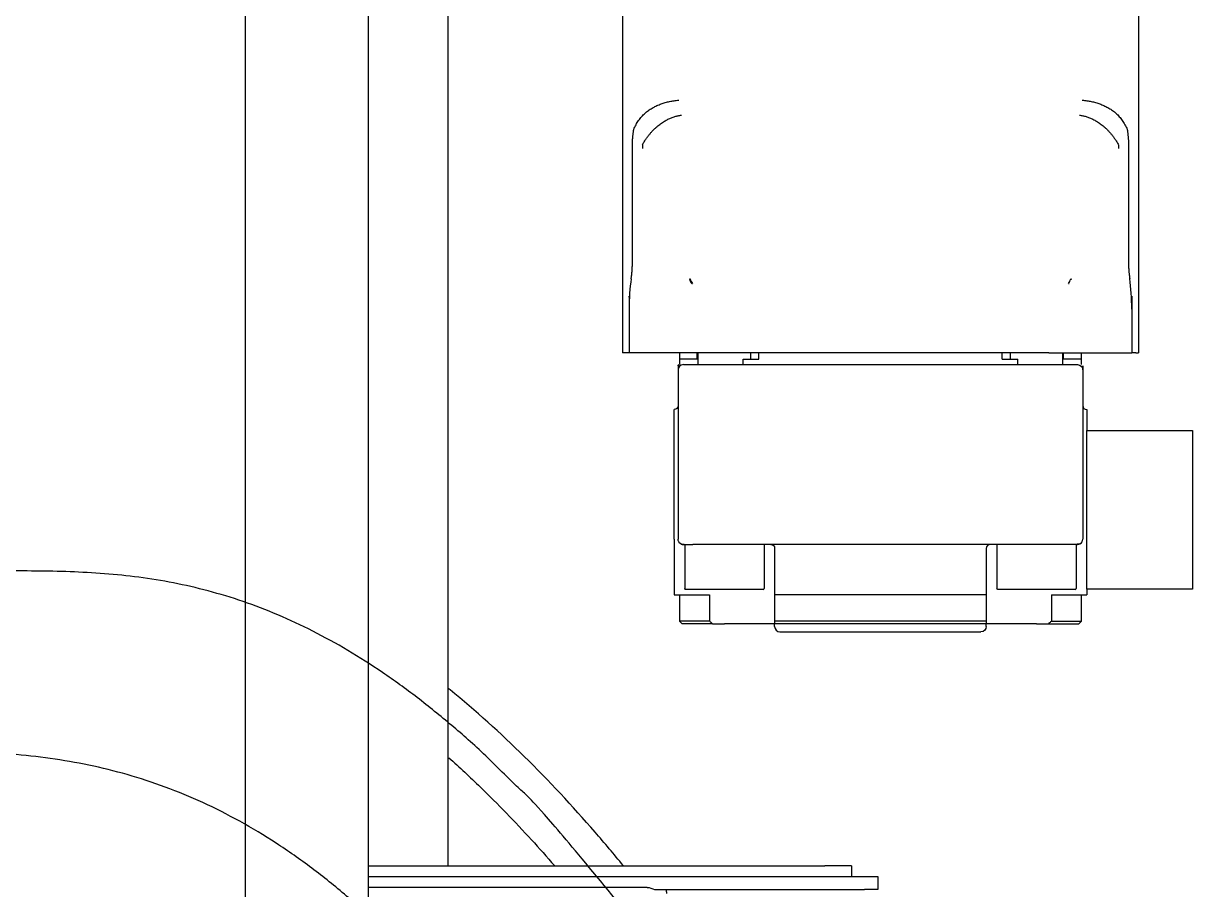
# Model space of a CAD drawing. Header units: millimetres. Extents: x 10462777 to 22643323, y 453826 to 1389191.
# Drawn here: x 11300604.9 to 11301046.9, y 579888.9 to 580216.4 of the extents above; entities that cross this region are included whole.
import ezdxf

# ---------------------------------------------------------------- set-up
doc = ezdxf.new("R2010")
doc.units = ezdxf.units.MM
doc.header["$LTSCALE"] = 200
doc.header["$MEASUREMENT"] = 0
doc.layers.add('2', color=2, linetype='CONTINUOUS')

msp = doc.modelspace()

# ---------------------------------------------------------------- linework, layer by layer
at = {"layer": '2', "color": 60, "linetype": 'Continuous'}
for p, q in [((11300688.88054, 579525.6816, 0), (11300688.88054, 580650.90118, 0)), ((11300735.3851, 579893.89042, 0), (11300922.88386, 579893.89042, 0)), ((11300922.88386, 579893.89042, 0), (11300927.88393, 579893.89042, 0)), ((11300927.88393, 579893.89042, 0), (11300927.88393, 579888.89035, 0)), ((11300840.69926, 579889.69476, 0), (11300735.38326, 579889.69476, 0)), ((11300843.41868, 579888.89035, 0), (11300922.88386, 579888.89035, 0)), ((11300927.88393, 579888.89035, 0), (11300922.88386, 579888.89035, 0))]:
    msp.add_line(p, q, dxfattribs=at)
at = {"layer": '2', "color": 252, "linetype": 'Continuous'}
for p, q in [((11300735.3812, 579759.73852, 0), (11300735.3812, 580449.74051, 0)), ((11300765.38162, 580449.73894, 0), (11300765.38162, 579897.89048, 0)), ((11300831.38256, 580223.66304, 0), (11300831.38256, 580206.56179, 0)), ((11301026.38533, 580223.66304, 0), (11301026.38533, 580206.56179, 0)), ((11300831.38256, 580206.56179, 0), (11300831.38256, 580132.19343, 0)), ((11301026.38533, 580206.56179, 0), (11301026.38533, 580132.19343, 0)), ((11300835.13205, 580126.64476, 0), (11300835.13205, 580171.07086, 0)), ((11300838.88446, 580170.4634, 0), (11300838.88447, 580169.04917, 0)), ((11301018.88343, 580170.46341, 0), (11301018.88343, 580169.04917, 0)), ((11301022.63584, 580171.07086, 0), (11301022.63584, 580126.64476, 0)), ((11300831.38256, 580132.19343, 0), (11300831.38256, 580115.09218, 0)), ((11301026.38533, 580132.19343, 0), (11301026.38533, 580115.09218, 0)), ((11300831.38256, 580115.09218, 0), (11300831.38256, 580091.87651, 0)), ((11300833.8826, 580112.88482, 0), (11300833.8826, 580108.33277, 0)), ((11301023.8853, 580112.88482, 0), (11301023.8853, 580108.33277, 0)), ((11301026.38533, 580115.09218, 0), (11301026.38533, 580091.87651, 0)), ((11300833.8826, 580108.33277, 0), (11300833.8826, 580091.87651, 0)), ((11301023.8853, 580108.33277, 0), (11301023.8853, 580091.87651, 0)), ((11300832.38258, 580091.87651, 0), (11300831.38256, 580091.87651, 0)), ((11300833.8826, 580091.87651, 0), (11300832.38258, 580091.87651, 0)), ((11300865.26391, 580091.87651, 0), (11300833.8826, 580091.87651, 0)), ((11300852.88287, 580091.87651, 0), (11300852.88287, 580089.37647, 0)), ((11300852.88287, 580089.37647, 0), (11300852.88287, 580087.37644, 0)), ((11300859.63806, 580089.37647, 0), (11300852.88287, 580089.37647, 0)), ((11300859.63806, 580089.37647, 0), (11300859.63806, 580091.87651, 0)), ((11300859.88297, 580089.37647, 0), (11300859.63806, 580089.37647, 0)), ((11300859.88297, 580091.87651, 0), (11300859.88297, 580087.37632, 0)), ((11300873.15982, 580091.87651, 0), (11300865.26391, 580091.87651, 0)), ((11300984.60807, 580091.87651, 0), (11300873.15982, 580091.87651, 0)), ((11300876.92154, 580087.37644, 0), (11300876.92154, 580089.37647, 0)), ((11300876.92154, 580089.37647, 0), (11300882.88329, 580089.37647, 0)), ((11300879.88325, 580089.37556, 0), (11300879.88325, 580091.87651, 0)), ((11300882.88329, 580089.37647, 0), (11300882.88329, 580091.87651, 0)), ((11300974.8846, 580089.37647, 0), (11300974.8846, 580091.87651, 0)), ((11300974.8846, 580089.37647, 0), (11300980.84636, 580089.37647, 0)), ((11300977.88464, 580091.87651, 0), (11300977.88464, 580089.37556, 0)), ((11300980.84636, 580087.37644, 0), (11300980.84636, 580089.37647, 0)), ((11300992.50399, 580091.87651, 0), (11300984.60807, 580091.87651, 0)), ((11300992.50399, 580091.87651, 0), (11301023.8853, 580091.87651, 0)), ((11300997.88493, 580087.37632, 0), (11300997.88493, 580091.87651, 0)), ((11300998.12983, 580089.37647, 0), (11300997.88493, 580089.37647, 0)), ((11300998.12983, 580089.37647, 0), (11300998.12983, 580091.87651, 0)), ((11301004.88503, 580089.37647, 0), (11300998.12983, 580089.37647, 0)), ((11301004.88503, 580089.37647, 0), (11301004.88503, 580091.87651, 0)), ((11301004.88503, 580087.37644, 0), (11301004.88503, 580089.37647, 0)), ((11301025.38532, 580091.87651, 0), (11301023.8853, 580091.87651, 0)), ((11301025.38532, 580091.87651, 0), (11301026.38533, 580091.87651, 0)), ((11300852.38286, 580085.37641, 0), (11300852.38286, 580021.37551, 0)), ((11300854.38289, 580087.37644, 0), (11300864.53545, 580087.37644, 0)), ((11300864.53545, 580087.37644, 0), (11300993.23244, 580087.37644, 0)), ((11300993.23244, 580087.37644, 0), (11301003.385, 580087.37644, 0)), ((11301005.38503, 580085.37641, 0), (11301005.38503, 580021.37551, 0)), ((11300850.88284, 580065.37613, 0), (11300850.88284, 580070.3762, 0)), ((11301006.88505, 580070.3762, 0), (11301006.88505, 580065.37613, 0)), ((11300850.88284, 580021.37551, 0), (11300850.88284, 580065.37613, 0)), ((11301006.88505, 580065.37613, 0), (11301006.88505, 580062.42603, 0)), ((11301006.88505, 580062.42609, 0), (11301046.88562, 580062.42609, 0)), ((11301006.88505, 580002.42524, 0), (11301006.88505, 580062.42609, 0)), ((11301046.88562, 580062.42609, 0), (11301046.88562, 580002.42524, 0)), ((11300850.88284, 580021.37551, 0), (11300850.88284, 580000.37521, 0)), ((11300854.38291, 580019.37548, 0), (11300854.88305, 580019.37548, 0)), ((11300854.8829, 580019.44268, 0), (11300854.8829, 580002.73324, 0)), ((11300864.53545, 580019.37548, 0), (11300857.97035, 580019.37548, 0)), ((11300993.23244, 580019.37548, 0), (11300864.53545, 580019.37548, 0)), ((11300884.88332, 580019.37547, 0), (11300884.88332, 580002.73324, 0)), ((11300972.88457, 580019.37547, 0), (11300972.88457, 580002.73324, 0)), ((11300999.79754, 580019.37548, 0), (11300993.23244, 580019.37548, 0)), ((11301002.88487, 580019.37548, 0), (11301003.385, 580019.37548, 0)), ((11301002.885, 580019.44268, 0), (11301002.885, 580002.73324, 0)), ((11300888.88338, 580017.87546, 0), (11300888.88338, 580000.37521, 0)), ((11300968.88451, 580017.87546, 0), (11300968.88451, 580000.37521, 0)), ((11300850.88284, 580000.37521, 0), (11300864.26105, 580000.37521, 0)), ((11300852.88287, 580000.37521, 0), (11300852.88287, 579990.37506, 0)), ((11300884.52532, 580002.37524, 0), (11300855.2409, 580002.37524, 0)), ((11300864.26105, 580000.37521, 0), (11300864.26105, 579990.37506, 0)), ((11300888.88338, 580000.37521, 0), (11300888.88338, 579990.37506, 0)), ((11300889.65238, 580000.37521, 0), (11300888.88338, 580000.37521, 0)), ((11300968.11552, 580000.37521, 0), (11300889.65238, 580000.37521, 0)), ((11300968.88451, 580000.37521, 0), (11300968.11552, 580000.37521, 0)), ((11300968.88451, 580000.37521, 0), (11300968.88451, 579990.37506, 0)), ((11301002.52699, 580002.37524, 0), (11300973.24258, 580002.37524, 0)), ((11300993.50684, 580000.37521, 0), (11301006.88505, 580000.37521, 0)), ((11300993.50684, 580000.37521, 0), (11300993.50684, 579990.37506, 0)), ((11301004.88503, 579990.37506, 0), (11301004.88503, 580000.37521, 0)), ((11301006.88505, 580002.42536, 0), (11301006.88505, 580000.37521, 0)), ((11301046.88562, 580002.42524, 0), (11301006.88505, 580002.42524, 0)), ((11300852.88287, 579990.37506, 0), (11300853.88288, 579989.37505, 0)), ((11300864.26105, 579990.37506, 0), (11300852.88287, 579990.37506, 0)), ((11300865.44016, 579989.37505, 0), (11300853.88288, 579989.37505, 0)), ((11300865.44016, 579989.37505, 0), (11300869.88311, 579989.37505, 0)), ((11300888.88338, 579989.37505, 0), (11300869.88311, 579989.37505, 0)), ((11300968.88451, 579990.37506, 0), (11300888.88338, 579990.37506, 0)), ((11300968.88451, 579989.37505, 0), (11300888.88338, 579989.37505, 0)), ((11300888.88338, 579988.37504, 0), (11300888.88338, 579989.37455, 0)), ((11300987.88478, 579989.37505, 0), (11300968.88451, 579989.37505, 0)), ((11300968.88451, 579988.37504, 0), (11300968.88451, 579989.37455, 0)), ((11300987.88478, 579989.37505, 0), (11300992.32774, 579989.37505, 0)), ((11300992.32774, 579989.37505, 0), (11301003.88501, 579989.37505, 0)), ((11300993.50684, 579990.37506, 0), (11301004.88503, 579990.37506, 0)), ((11301003.88501, 579989.37505, 0), (11301004.88503, 579990.37506, 0)), ((11300890.88341, 579986.37501, 0), (11300966.88449, 579986.37501, 0)), ((11300735.38401, 579897.89048, 0), (11300907.88365, 579897.89048, 0)), ((11300917.88379, 579897.89048, 0), (11300907.88365, 579897.89048, 0)), ((11300917.88379, 579897.89048, 0), (11300917.88379, 579893.89042, 0))]:
    msp.add_line(p, q, dxfattribs=at)
for centre, radius, start, end in [((11300854.38289, 580085.37641, 0), 2.00003, 90, 180), ((11301006.88505, 580071.87622, 0), 1.50002, 180, 270), ((11300970.38454, 580017.87546, 0), 1.50002, 90, 180), ((11301003.385, 580021.37551, 0), 2.00003, 297.7644929, 0), ((11300884.52532, 580002.73324, 0), 0.35801, 270, 0), ((11301002.52699, 580002.73324, 0), 0.35801, 270, 0), ((11300890.88341, 579988.37504, 0), 2.00003, 180, 270)]:
    msp.add_arc(centre, radius, start, end, dxfattribs=at)
at = {"layer": '2', "color": 252, "linetype": 'Continuous', "extrusion": (0, 0, -1)}
for centre, radius, start, end in [((-11301003.385, 580085.37641, 0), 2.00003, 90, 180), ((-11300850.88284, 580071.87622, 0), 1.50002, 180, 270), ((-11300854.38289, 580021.37551, 0), 2.00003, 297.7644929, 0), ((-11300887.38336, 580017.87546, 0), 1.50002, 90, 180), ((-11300855.2409, 580002.73324, 0), 0.35801, 270, 0), ((-11300973.24258, 580002.73324, 0), 0.35801, 270, 0), ((-11300966.88449, 579988.37504, 0), 2.00003, 180, 270)]:
    msp.add_arc(centre, radius, start, end, dxfattribs=at)
at = {"layer": '2', "color": 252, "linetype": 'Continuous'}
for centre, major_axis, ratio, start_param, end_param in [((11300855.3829, 580088.67535, 0), (-9.86249, 50.13374), 0.381077203, 0.826647242, 1.094248917), ((11300857.58201, 580119.71664, 0), (-0.53859, 1.92614), 0.42270957, 1.453142684, 2.557173678), ((11300857.85507, 580119.79449, 0), (-0.55805, 1.9206), 0.435126591, 1.445031409, 2.552830502), ((11300999.9128, 580119.7945, 0), (0.55805, 1.9206), 0.435126617, 3.730349616, 4.838151593), ((11301002.38499, 580088.67535, 0), (-9.86249, -50.13374), 0.381077203, 2.047343736, 2.314945411)]:
    msp.add_ellipse(centre, major_axis=major_axis, ratio=ratio, start_param=start_param, end_param=end_param, dxfattribs=at)
at = {"layer": '2', "color": 60, "linetype": 'Continuous', "extrusion": (1.06293e-16, 6.29315e-18, -1)}
msp.add_ellipse((11300840.67488, 579884.68248, 0), major_axis=(-3.55283, -3.55283), ratio=0.995145816, start_param=2.358627483, end_param=2.933036349, dxfattribs=at)
at = {"layer": '2', "color": 60, "linetype": 'Continuous'}
msp.add_ellipse((11300843.47199, 579887.47959, 0), major_axis=(-1.93906, 4.68129), ratio=0.905986416, start_param=4.353379988, end_param=4.639413524, dxfattribs=at)
at = {"layer": '2', "color": 252, "linetype": 'Continuous'}
for points in [[(11300835.60747, 580176.26088, 0), (11300835.73897, 580176.58479, 0), (11300836.01523, 580177.21339, 0), (11300836.46614, 580178.09889, 0), (11300836.95207, 580178.93126, 0), (11300837.47064, 580179.71261, 0), (11300838.01909, 580180.44433, 0), (11300838.59482, 580181.12801, 0), (11300839.19618, 580181.76625, 0), (11300839.82204, 580182.36184, 0), (11300840.47116, 580182.91701, 0), (11300841.1422, 580183.4337, 0), (11300841.83387, 580183.91364, 0), (11300842.54487, 580184.35838, 0), (11300843.27357, 580184.76908, 0), (11300844.01856, 580185.14687, 0), (11300844.77875, 580185.49299, 0), (11300845.55305, 580185.80846, 0), (11300846.34026, 580186.0942, 0), (11300847.13915, 580186.35095, 0), (11300847.94852, 580186.57942, 0), (11300848.76731, 580186.78026, 0), (11300849.59439, 580186.95398, 0), (11300850.42839, 580187.10099, 0), (11300851.26797, 580187.22164, 0), (11300851.83061, 580187.28474, 0), (11300852.11242, 580187.31197, 0)], [(11300852.11242, 580187.31197, 0), (11300852.17, 580187.31753, 0), (11300852.28523, 580187.32837, 0), (11300852.45823, 580187.34373, 0), (11300852.57366, 580187.35338, 0), (11300852.6314, 580187.35806, 0)], [(11301005.1365, 580187.35806, 0), (11301005.19421, 580187.35339, 0), (11301005.30961, 580187.34374, 0), (11301005.48261, 580187.32837, 0), (11301005.59787, 580187.31753, 0), (11301005.65548, 580187.31197, 0)], [(11301005.65548, 580187.31197, 0), (11301005.9373, 580187.28474, 0), (11301006.49996, 580187.22164, 0), (11301007.33958, 580187.10098, 0), (11301008.17361, 580186.95398, 0), (11301009.00068, 580186.78026, 0), (11301009.81943, 580186.57942, 0), (11301010.62877, 580186.35096, 0), (11301011.42763, 580186.09421, 0), (11301012.21481, 580185.80847, 0), (11301012.9891, 580185.49299, 0), (11301013.74929, 580185.14686, 0), (11301014.49427, 580184.76905, 0), (11301015.22298, 580184.35832, 0), (11301015.93398, 580183.91356, 0), (11301016.62567, 580183.43359, 0), (11301017.29673, 580182.91686, 0), (11301017.94587, 580182.36164, 0), (11301018.57176, 580181.76601, 0), (11301019.17314, 580181.12773, 0), (11301019.74891, 580180.44398, 0), (11301020.29737, 580179.71224, 0), (11301020.81592, 580178.93093, 0), (11301021.30183, 580178.0986, 0), (11301021.75275, 580177.21313, 0), (11301022.02895, 580176.58466, 0), (11301022.16043, 580176.26083, 0)], [(11300838.88446, 580170.46341, 0), (11300839.11164, 580170.87016, 0), (11300839.57598, 580171.65625, 0), (11300840.29891, 580172.75896, 0), (11300841.03459, 580173.77465, 0), (11300841.76973, 580174.69664, 0), (11300842.50478, 580175.53623, 0), (11300843.24088, 580176.3031, 0), (11300843.97672, 580177.0032, 0), (11300844.7078, 580177.63871, 0), (11300845.43072, 580178.21273, 0), (11300846.14364, 580178.72929, 0), (11300846.84529, 580179.19244, 0), (11300847.53591, 580179.60671, 0), (11300848.21657, 580179.9765, 0), (11300848.88645, 580180.30464, 0), (11300849.54548, 580180.59406, 0), (11300850.19525, 580180.84799, 0), (11300850.83611, 580181.06875, 0), (11300851.46888, 580181.25847, 0), (11300852.09439, 580181.41904, 0), (11300852.71519, 580181.55236, 0), (11300853.12526, 580181.62362, 0), (11300853.32934, 580181.65503, 0)], [(11300853.32934, 580181.65503, 0), (11300853.36542, 580181.66058, 0), (11300853.43766, 580181.6714, 0), (11300853.54629, 580181.68677, 0), (11300853.61887, 580181.69644, 0), (11300853.65521, 580181.70113, 0)], [(11301004.11268, 580181.70113, 0), (11301004.14887, 580181.69646, 0), (11301004.22127, 580181.68682, 0), (11301004.3299, 580181.67145, 0), (11301004.40233, 580181.66061, 0), (11301004.43855, 580181.65503, 0)], [(11301004.43855, 580181.65503, 0), (11301004.64252, 580181.62364, 0), (11301005.05243, 580181.55241, 0), (11301005.67323, 580181.4191, 0), (11301006.2988, 580181.25852, 0), (11301006.93157, 580181.0688, 0), (11301007.57255, 580180.84801, 0), (11301008.22232, 580180.5941, 0), (11301008.88151, 580180.30462, 0), (11301009.55135, 580179.97651, 0), (11301010.23202, 580179.60674, 0), (11301010.92275, 580179.19241, 0), (11301011.6243, 580178.72935, 0), (11301012.33727, 580178.21277, 0), (11301013.06017, 580177.63879, 0), (11301013.79137, 580177.0032, 0), (11301014.52767, 580176.30264, 0), (11301015.26367, 580175.5358, 0), (11301015.99824, 580174.69668, 0), (11301016.73259, 580173.77568, 0), (11301017.46851, 580172.7597, 0), (11301018.1914, 580171.65709, 0), (11301018.65606, 580170.87049, 0), (11301018.88343, 580170.46341, 0)], [(11300834.64784, 580119.86834, 0), (11300834.67383, 580120.04861, 0), (11300834.72523, 580120.41823, 0), (11300834.79914, 580120.99905, 0), (11300834.86864, 580121.60638, 0), (11300834.93246, 580122.23976, 0), (11300834.98964, 580122.90201, 0), (11300835.03889, 580123.59261, 0), (11300835.07898, 580124.31036, 0), (11300835.10895, 580125.05772, 0), (11300835.1277, 580125.83463, 0), (11300835.13205, 580126.37171, 0), (11300835.13205, 580126.64476, 0)], [(11301022.63584, 580126.64476, 0), (11301022.63584, 580126.37171, 0), (11301022.6402, 580125.83463, 0), (11301022.65894, 580125.05772, 0), (11301022.68892, 580124.31036, 0), (11301022.72901, 580123.59261, 0), (11301022.77825, 580122.90201, 0), (11301022.83544, 580122.23976, 0), (11301022.89925, 580121.60638, 0), (11301022.96875, 580120.99905, 0), (11301023.04267, 580120.41823, 0), (11301023.09406, 580120.04861, 0), (11301023.12005, 580119.86834, 0)], [(11300856.71019, 580119.71665, 0), (11300856.73758, 580119.72516, 0), (11300856.7923, 580119.74227, 0), (11300856.87423, 580119.76822, 0), (11300856.92874, 580119.7857, 0), (11300856.95596, 580119.79449, 0)], [(11301000.81193, 580119.79449, 0), (11301000.83916, 580119.7857, 0), (11301000.89367, 580119.76822, 0), (11301000.97559, 580119.74227, 0), (11301001.03031, 580119.72516, 0), (11301001.0577, 580119.71665, 0)], [(11300857.58198, 580117.98457, 0), (11300857.61243, 580117.99309, 0), (11300857.67326, 580118.0102, 0), (11300857.76428, 580118.03615, 0), (11300857.82482, 580118.05363, 0), (11300857.85506, 580118.06242, 0)], [(11300999.91283, 580118.06242, 0), (11300999.94307, 580118.05363, 0), (11301000.00361, 580118.03615, 0), (11301000.09464, 580118.0102, 0), (11301000.15546, 580117.99309, 0), (11301000.18591, 580117.98457, 0)], [(11300833.8826, 580112.88482, 0), (11300833.8826, 580113.02444, 0), (11300833.88275, 580113.16405, 0), (11300833.88307, 580113.30365, 0)], [(11301023.88483, 580113.30268, 0), (11301023.88514, 580113.1634, 0), (11301023.8853, 580113.02412, 0), (11301023.8853, 580112.88482, 0)], [(11300853.4512, 580019.60574, 0), (11300853.47521, 580019.5931, 0), (11300853.53585, 580019.56907, 0), (11300853.66462, 580019.53659, 0), (11300853.83068, 580019.5076, 0), (11300854.03404, 580019.48189, 0), (11300854.27377, 580019.45938, 0), (11300854.54982, 580019.43989, 0), (11300854.86122, 580019.42331, 0), (11300855.20737, 580019.40948, 0), (11300855.58773, 580019.39824, 0), (11300856.00083, 580019.38944, 0), (11300856.44663, 580019.38292, 0), (11300856.92307, 580019.37849, 0), (11300857.43007, 580019.37599, 0), (11300857.78718, 580019.37548, 0), (11300857.97035, 580019.37548, 0)], [(11301004.31669, 580019.60574, 0), (11301004.29269, 580019.5931, 0), (11301004.23204, 580019.56907, 0), (11301004.10327, 580019.53659, 0), (11301003.93721, 580019.5076, 0), (11301003.73385, 580019.48189, 0), (11301003.49412, 580019.45938, 0), (11301003.21807, 580019.43989, 0), (11301002.90667, 580019.42331, 0), (11301002.56052, 580019.40948, 0), (11301002.18016, 580019.39824, 0), (11301001.76707, 580019.38944, 0), (11301001.32126, 580019.38292, 0), (11301000.84482, 580019.37849, 0), (11301000.33782, 580019.37599, 0), (11300999.98071, 580019.37548, 0), (11300999.79754, 580019.37548, 0)], [(11301004.38508, 580019.64347, 0), (11301004.38495, 580019.64339, 0), (11301004.37983, 580019.64042, 0), (11301004.35594, 580019.62684, 0), (11301004.31601, 580019.60511, 0), (11301004.26073, 580019.57694, 0), (11301004.19137, 580019.54461, 0), (11301004.10976, 580019.51064, 0), (11301004.01813, 580019.47742, 0), (11301003.91604, 580019.44618, 0), (11301003.80198, 580019.41814, 0), (11301003.67577, 580019.39522, 0), (11301003.53745, 580019.37955, 0), (11301003.43716, 580019.37548, 0), (11301003.385, 580019.37548, 0)], [(11300865.44016, 579989.37505, 0), (11300865.31088, 579989.48441, 0), (11300865.05116, 579989.7043, 0), (11300864.65816, 579990.0376, 0), (11300864.39381, 579990.26218, 0), (11300864.26105, 579990.37506, 0)], [(11300888.88338, 579990.37506, 0), (11300888.88338, 579990.26218, 0), (11300888.88338, 579990.03759, 0), (11300888.88338, 579989.70429, 0), (11300888.88338, 579989.48441, 0), (11300888.88338, 579989.37505, 0)], [(11300968.88451, 579990.37506, 0), (11300968.88451, 579990.26218, 0), (11300968.88451, 579990.03759, 0), (11300968.88451, 579989.70429, 0), (11300968.88451, 579989.48441, 0), (11300968.88451, 579989.37505, 0)], [(11300992.32774, 579989.37505, 0), (11300992.45702, 579989.48441, 0), (11300992.71674, 579989.7043, 0), (11300993.10973, 579990.0376, 0), (11300993.37408, 579990.26218, 0), (11300993.50684, 579990.37506, 0)]]:
    msp.add_open_spline(points, degree=3, dxfattribs=at)
for points, knots in [([(11300835.13205, 580171.07086, 0), (11300835.13237, 580171.1503, 0), (11300835.13303, 580171.31194, 0), (11300835.13807, 580171.55829, 0), (11300835.14607, 580171.81253, 0), (11300835.15737, 580172.07468, 0), (11300835.17857, 580172.46772, 0), (11300835.21718, 580173.00883, 0), (11300835.27736, 580173.66478, 0), (11300835.35003, 580174.33435, 0), (11300835.42762, 580174.96837, 0), (11300835.51423, 580175.61788, 0), (11300835.57519, 580176.03831, 0), (11300835.60747, 580176.26088, 0)], [0, 0, 0, 0, 0.044310966, 0.090162899, 0.137616953, 0.186728298, 0.237546705, 0.359568558, 0.494821926, 0.615664476, 0.749749158, 0.867517755, 1, 1, 1, 1]), ([(11301022.16043, 580176.26083, 0), (11301022.19281, 580176.03748, 0), (11301022.25397, 580175.61573, 0), (11301022.3406, 580174.9658, 0), (11301022.41802, 580174.33286, 0), (11301022.49044, 580173.66563, 0), (11301022.55045, 580173.01161, 0), (11301022.59328, 580172.4134, 0), (11301022.6188, 580171.90762, 0), (11301022.63304, 580171.48197, 0), (11301022.63493, 580171.20526, 0), (11301022.63584, 580171.07086, 0)], [0, 0, 0, 0, 0.132952538, 0.25104444, 0.384586726, 0.505010802, 0.639873618, 0.761609599, 0.845663536, 0.92504093, 1, 1, 1, 1]), ([(11300852.38289, 580086.97554, 0), (11300852.38275, 580087.02796, 0), (11300852.39628, 580087.1036, 0), (11300852.4445, 580087.19812, 0), (11300852.49672, 580087.26258, 0), (11300852.56118, 580087.3148, 0), (11300852.6557, 580087.36302, 0), (11300852.73134, 580087.37656, 0), (11300852.78377, 580087.37641, 0)], [0, 0, 0, 0, 0.239095074, 0.368128125, 0.5, 0.631871875, 0.760904926, 1, 1, 1, 1]), ([(11300852.38286, 580086.98013, 0), (11300852.38286, 580086.97682, 0), (11300852.38286, 580086.96875, 0), (11300852.38286, 580086.89613, 0), (11300852.38286, 580086.69468, 0), (11300852.38286, 580086.41401, 0), (11300852.38286, 580086.10239, 0), (11300852.38286, 580085.81805, 0), (11300852.38286, 580085.59564, 0), (11300852.38286, 580085.44876, 0), (11300852.38286, 580085.37686, 0), (11300852.38286, 580085.37321, 0), (11300852.38286, 580085.37898, 0), (11300852.38286, 580085.37579, 0), (11300852.38286, 580085.37604, 0), (11300852.38286, 580085.37621, 0)], [0, 0, 0, 0, 0.056222845, 0.137571922, 0.218920998, 0.300270075, 0.381619152, 0.462968228, 0.544317305, 0.625666382, 0.707015459, 0.788364535, 0.869713612, 0.951062689, 1, 1, 1, 1]), ([(11301005.38503, 580085.37639, 0), (11301005.38503, 580085.3766, 0), (11301005.38503, 580085.37616, 0), (11301005.38503, 580085.37672, 0), (11301005.38503, 580085.37555, 0), (11301005.38503, 580085.37879, 0), (11301005.38503, 580085.37034, 0), (11301005.38503, 580085.39685, 0), (11301005.38503, 580085.49543, 0), (11301005.38503, 580085.66773, 0), (11301005.38503, 580085.90772, 0), (11301005.38503, 580086.18761, 0), (11301005.38503, 580086.4691, 0), (11301005.38503, 580086.69356, 0), (11301005.38503, 580086.84254, 0), (11301005.38503, 580086.89457, 0), (11301005.38503, 580086.83763, 0), (11301005.38503, 580086.67882, 0), (11301005.38503, 580086.44799, 0), (11301005.38503, 580086.14238, 0), (11301005.38503, 580085.84089, 0), (11301005.38503, 580085.60599, 0), (11301005.38503, 580085.44944, 0), (11301005.38503, 580085.37346, 0), (11301005.38503, 580085.37259, 0), (11301005.38503, 580085.37958, 0), (11301005.38503, 580085.37615, 0), (11301005.38503, 580085.37588, 0), (11301005.38503, 580085.37586, 0)], [0, 0, 0, 0, 0.271382262, 0.301535846, 0.331689431, 0.361843016, 0.3919966, 0.422150185, 0.452303769, 0.482457354, 0.512610939, 0.542764523, 0.572918108, 0.603071693, 0.633225277, 0.663378862, 0.693532446, 0.723686031, 0.753839616, 0.7839932, 0.814146785, 0.84430037, 0.874453954, 0.904607539, 0.934761123, 0.964914708, 0.995068293, 1, 1, 1, 1]), ([(11300853.38281, 580019.64347, 0), (11300853.38294, 580019.64339, 0), (11300853.40414, 580019.63068, 0), (11300853.48805, 580019.5862, 0), (11300853.55069, 580019.55462, 0), (11300853.67571, 580019.50413, 0), (11300853.72257, 580019.48683, 0), (11300853.82679, 580019.45356, 0), (11300853.88423, 580019.43758, 0), (11300854.07176, 580019.39568, 0), (11300854.21705, 580019.37547, 0), (11300854.38291, 580019.37548, 0)], [0, 0, 0, 0, 0.25, 0.25, 0.5, 0.5, 0.625, 0.625, 0.75, 0.75, 1, 1, 1, 1])]:
    msp.add_open_spline(points, degree=3, knots=knots, dxfattribs=at)
at = {"layer": '2', "color": 163, "linetype": 'Continuous'}
for points in [[(11300979.89022, 579621.45651, 0), (11300979.89017, 579621.45665, 0), (11300979.89011, 579621.45679, 0), (11300828.28432, 580009.37533, 0), (11300712.45678, 580009.37533, 0), (11300596.62923, 580009.37533, 0)], [(11300889.88893, 579621.45651, 0), (11300889.88889, 579621.45665, 0), (11300889.88884, 579621.45679, 0), (11300787.92608, 579941.37437, 0), (11300671.97736, 579941.37437, 0), (11300556.02865, 579941.37437, 0)]]:
    msp.add_open_spline(points, degree=5, dxfattribs=at)
for points, knots in [([(11300831.63159, 579898.01621, 0), (11300828.14469, 579902.26958, 0), (11300816.19088, 579916.46703, 0), (11300795.02103, 579939.26429, 0), (11300775.71831, 579956.71743, 0), (11300765.65634, 579964.80678, 0), (11300765.4048, 579965.0084, 0)], [0, 0, 0, 0, 0.175281105, 0.59138683, 0.98979771, 1, 1, 1, 1]), ([(11300765.66009, 579938.75596, 0), (11300769.74134, 579935.13465, 0), (11300780.51688, 579925.11876, 0), (11300793.74969, 579911.41324, 0), (11300802.78243, 579901.26248, 0), (11300805.64035, 579897.97225, 0)], [0, 0, 0, 0, 0.285660613, 0.770812287, 1, 1, 1, 1])]:
    msp.add_open_spline(points, degree=3, knots=knots, dxfattribs=at)

doc.saveas('drawing.dxf')
